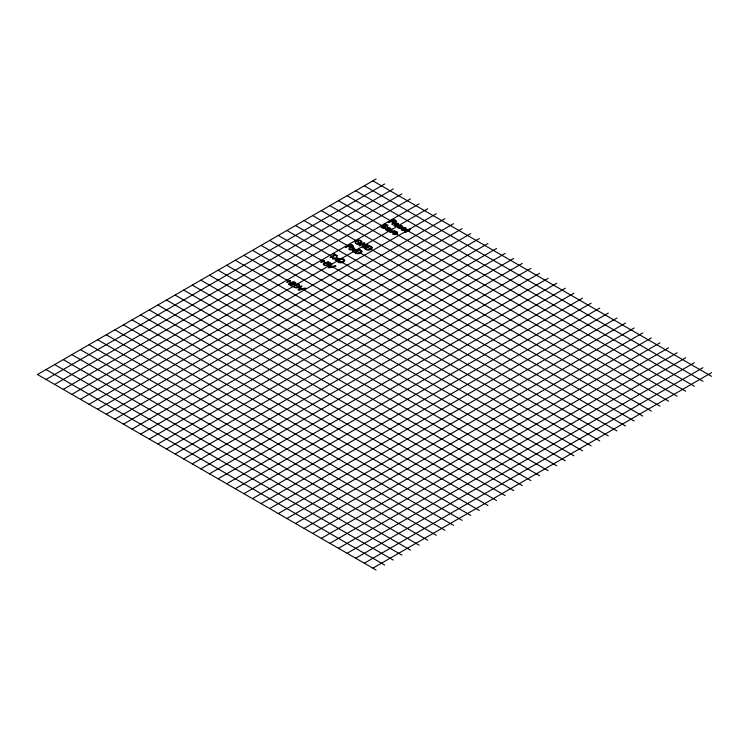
<?xml version="1.0" encoding="UTF-8"?>
<svg xmlns="http://www.w3.org/2000/svg" width="749" height="749" viewBox="0 0 749 749"><rect width="100%" height="100%" fill="white"/><g stroke="black" fill="none" stroke-linecap="round" stroke-linejoin="round"><path stroke-width="1.12" d="M349.427 247.685L348.875 249.174L349.661 249.632L350.176 248.34A5.964 3.445 0 0 0 350.307 247.694A2.406 1.386 0 0 0 350.167 247.282C353.996 248.865 354.932 244.736 350.335 244.193L345.289 247.104L345.954 247.498L348.191 246.206L349.025 246.683A2.837 1.638 0 0 1 349.268 246.842M294.207 286.586L295.275 285.631A11.141 6.432 0 0 1 296.295 285.069L297.596 284.657A1.301 0.749 0 0 1 299.01 285.528L298.074 286.399A11.656 6.732 0 0 1 296.922 287.045L295.78 287.429A1.339 0.768 0 0 1 294.151 286.577M335.618 259.21L335.234 260.287L335.973 260.708L336.544 258.854L339.559 258.545L337.34 258.265M352.845 250.175L352.47 251.252L353.21 251.683L353.781 249.82L356.796 249.511L354.577 249.23M336.713 258.199L337.078 257.113L336.338 256.682L335.814 258.424L332.575 258.751L335.692 258.939M353.94 249.174L354.314 248.078L353.575 247.657L353.041 249.389L349.811 249.717L352.929 249.904M343.669 260.774L340.814 262.272L337.902 261.158L341.787 258.911L342.845 259.519M299.572 289.039L301.922 286.174L301.201 285.753L298.093 289.788L298.823 290.209L305.882 288.459L305.161 288.047L299.01 289.666L299.534 289.086M405.181 231.563L405.2 231.544A5.046 2.912 0 0 1 405.818 231.141L407.952 229.363L410.302 229.25L409.029 229.98L409.637 230.336L406.136 231.666M398.299 225.898C400.575 218.989 388.422 227.602 397.054 225.898M397.129 234.315C399.694 227.424 387.121 235.972 395.884 234.315M405.733 230.186C407.999 223.239 395.865 231.928 404.488 230.196M376.092 178.983L37.45 374.5L376.092 570.017M46.054 379.462L384.696 183.954M54.649 384.434L393.291 188.917M63.253 389.396L401.895 193.888M71.857 394.367L410.499 198.85M80.461 399.329L419.103 203.822M287.26 280.36L286.708 280.678L288.084 281.474L286.708 282.27L287.288 282.598L288.665 281.802L290.593 282.279M322.679 261.073L324.635 260.615L323.259 261.41M288.637 281.156L290.593 280.697L289.217 281.484M324.635 262.206L322.707 261.729L321.33 262.524L320.75 262.187L322.126 261.392L320.75 260.596M89.056 404.301L427.698 208.784M97.66 409.263L436.302 213.746M106.264 414.225L444.906 218.717M114.859 419.197L453.501 223.679M123.463 424.159L462.105 228.651M132.067 429.13L470.709 233.613M140.672 434.092L479.313 238.575M149.266 439.054L487.908 243.547M157.87 444.026L496.512 248.509M166.475 448.988L505.116 253.48M175.069 453.96L513.711 258.442M183.674 458.922L522.315 263.414M192.278 463.893L530.919 268.376M200.882 468.855L539.523 273.338M209.477 473.817L548.118 278.31M218.081 478.789L556.722 283.272M226.685 483.751L565.326 288.243M235.289 488.723L573.931 293.205M243.884 493.685L582.525 298.168M252.488 498.647L591.13 303.139M261.092 503.618L599.734 308.101M269.687 508.58L608.328 313.073M278.291 513.552L616.933 318.035M286.895 518.514L625.537 323.006M295.499 523.485L634.141 327.968M304.094 528.448L642.736 332.931M312.698 533.41L651.34 337.902M321.302 538.381L659.944 342.864M329.897 543.343L668.539 347.836M338.501 548.315L677.143 352.798M347.105 553.277L685.747 357.76M355.709 558.239L694.351 362.731M364.304 563.211L702.946 367.693M372.908 568.173L711.55 372.665M326.48 262.936L328.071 262.319L329.991 263.423L330.599 263.077L328.184 261.673L325.066 262.88L325.553 263.264A1.62 0.936 0 0 1 327.388 264.275A1.62 0.936 0 0 1 325.253 265.08A1.62 0.936 0 0 1 324.392 263.695M387.842 229.999L385.885 229.288L387.598 229.091M291.595 283.871L295.087 283.44L294.497 282.467L292.157 282.195L293.14 281.886L294.9 282.111L296.005 283.131L294.722 284.283L290.715 284.32A3.268 1.891 0 0 0 289.882 284.339L292.372 285.781L291.754 286.137L288.459 284.227A1.629 0.946 0 0 1 288.964 284.011M383.525 228.267L383.216 228.23A3.005 1.741 0 0 1 382.168 227.902L380.96 226.984A2.266 1.311 0 0 1 380.857 226.217A2.49 1.442 0 0 1 381.391 225.599L382.187 225.87L381.775 226.301A1.32 0.758 0 0 0 381.718 226.544L381.765 226.732A2.434 1.404 0 0 0 383.404 227.743L383.591 227.771A1.095 0.637 0 0 0 384.527 227.593A1.03 0.599 0 0 0 384.817 227.284L383.507 225.618A2.621 1.517 0 0 1 383.338 225.318L383.301 225.093A1.741 1.002 0 0 1 384.864 224.129A1.779 1.03 0 0 1 385.426 224.129L385.857 224.204A3.417 1.975 0 0 1 386.952 224.634A4.503 2.603 0 0 1 387.214 224.803L387.533 225.056A3.043 1.751 0 0 1 387.767 225.309L387.898 225.571A1.91 1.105 0 0 1 387.898 226.001A2.116 1.217 0 0 1 387.458 226.526L386.653 226.226L386.99 225.852A1.198 0.693 0 0 0 386.961 225.468L384.593 224.737A1.011 0.58 0 0 0 384.387 224.859L385.801 227.256A1.713 0.992 0 0 1 385.435 227.827A2.069 1.198 0 0 1 385.155 228.005A1.957 1.123 0 0 1 384.415 228.239A2.153 1.245 0 0 1 384.125 228.267A2.069 1.198 0 0 1 383.46 228.286M401.839 227.069C405.434 226.488 397.167 223.848 400.181 227.359A4.588 2.65 0 0 1 400.509 227.715C392.139 225.805 404.516 231.535 400.406 226.526M323.905 263.442L324.57 263.76M372.908 180.827L711.55 376.335M364.304 185.789L702.946 381.307M355.709 190.761L694.351 386.269M347.105 195.723L685.747 391.24M398.131 225.992L395.35 224.382A1.704 0.983 0 0 0 394.976 225.655A1.704 0.983 0 0 0 397.148 226.011M402.784 228.679L405.565 230.28M338.501 200.685L677.143 396.202M387.842 231.085L387.233 230.729A1.667 0.964 0 0 1 387.542 230.383C384.743 230.926 384.565 227.424 387.42 228.501A4.569 2.64 0 0 1 387.757 228.632L388.048 228.763A9.325 5.383 0 0 0 389.358 229.288M329.897 205.657L668.539 401.164M321.302 210.619L659.944 406.136M370.97 246.515L369.238 245.513L364.192 248.425L366.008 249.473M312.698 215.59L651.34 411.098M360.662 250.157L358.93 249.155L353.884 252.067L355.7 253.115M360.082 250.494L359.024 249.876L355.138 252.123L357.985 253.246L360.906 251.748A1.929 1.114 0 0 0 360.887 251.084A4.035 2.331 0 0 0 360.063 250.503M304.094 220.552L642.736 416.07M295.499 225.515L634.141 421.032M343.435 259.191L341.694 258.19L336.647 261.101L338.464 262.15M286.895 230.486L625.537 425.994M278.291 235.448L616.933 430.965M269.687 240.42L608.328 435.927M261.092 245.382L599.734 440.899M252.488 250.353L591.13 445.861M243.884 255.315L582.525 450.832M235.289 260.278L573.931 455.795M226.685 265.249L565.326 460.757M218.081 270.211L556.722 465.728M209.477 275.183L548.118 470.69M200.882 280.145L539.523 475.662M192.278 285.107L530.919 480.624M183.674 290.078L522.315 485.586M175.069 295.04L513.711 490.558M166.475 300.012L505.116 495.52M157.87 304.974L496.512 500.491M149.266 309.946L487.908 505.453M140.672 314.908L479.313 510.425M132.067 319.87L470.709 515.387M123.463 324.841L462.105 520.349M114.859 329.803L453.501 525.321M106.264 334.775L444.906 530.283M97.66 339.737L436.302 535.254M89.056 344.699L427.698 540.216M80.461 349.671L419.103 545.178M71.857 354.633L410.499 550.15M63.253 359.604L401.895 555.112M54.649 364.566L393.291 560.083M46.054 369.538L384.696 565.046M387.692 228.099C386.568 226.732 391.69 227.855 390.575 229.25A4.017 2.322 0 0 1 390.192 229.512L388.516 230.495A3.286 1.901 0 0 0 387.795 231.067M406.098 232.443A1.835 1.058 0 0 1 404.891 231.591M404.582 230.308A1.704 0.983 0 0 1 402.41 229.943A1.704 0.983 0 0 1 402.756 228.66M401.923 227.097A1.123 0.646 0 0 0 401.67 226.264A1.629 0.936 0 0 0 400.902 225.973M392.439 222.013A2.519 1.451 0 0 1 392.42 222.837L391.896 224.335L392.682 224.794L393.197 223.502A5.964 3.445 0 0 0 393.337 222.856A2.406 1.386 0 0 0 393.197 222.444C396.979 224.035 397.972 219.906 393.356 219.354L388.31 222.266L388.984 222.65L391.221 221.367L392.045 221.844A2.837 1.638 0 0 1 392.289 222.004M343.388 259.22A4.457 2.575 0 0 1 344.812 260.343M344.54 260.39A3.811 2.2 0 0 1 342.499 262.515A3.811 2.2 0 0 1 338.305 262.262M342.827 259.538A4.035 2.331 0 0 1 343.669 260.109M343.651 260.118A1.929 1.114 0 0 1 343.651 260.774M288.936 283.946A6.02 3.473 0 0 1 291.576 283.908M323.811 263.405A2.303 1.329 0 0 0 324.074 265.193A2.322 1.339 0 0 0 325.89 265.605M326.545 262.768A2.397 1.386 0 0 1 328.371 264.313A2.397 1.386 0 0 1 325.89 265.502M360.625 250.185A4.457 2.575 0 0 1 362.048 251.308M361.776 251.355A3.811 2.2 0 0 1 359.735 253.49A3.811 2.2 0 0 1 355.541 253.228M349.418 246.852A2.519 1.451 0 0 1 349.39 247.676M355.709 242.695A3.202 1.844 0 0 0 358.453 243.912L359.417 243.378L357.947 242.526L358.528 242.189L360.672 243.425C357.928 247.058 351.515 241.038 357.348 240.186C359.258 238.781 364.342 242.47 360.868 242.507A2.453 1.414 0 0 0 360.456 240.953A2.453 1.414 0 0 0 357.722 240.663M355.503 242.713A3.202 1.854 0 0 1 357.779 240.785M370.933 246.543A4.457 2.575 0 0 1 372.356 247.666M372.084 247.713A3.811 2.2 0 0 1 370.043 249.848A3.811 2.2 0 0 1 365.849 249.586M395.978 234.428A1.704 0.983 0 0 1 393.805 234.062A1.704 0.983 0 0 1 394.152 232.78M388.871 229.578A7.799 4.503 0 0 1 387.617 229.082M388.637 229.681A2.107 1.217 0 0 1 387.907 230.009M387.636 228.024A1.638 0.946 0 0 1 389.892 228.782M389.92 228.791A1.03 0.599 0 0 1 389.517 229.175M352.601 246.468L351.225 247.095L348.772 245.869L350.429 244.914L352.601 246.468M395.631 221.629L394.199 222.247L391.802 221.03L393.45 220.075L395.631 221.629M293.374 286.652C300.742 291.848 302.081 278.656 293.383 286.586M363.658 243.65L362.31 247.348L363.031 247.76L368.077 244.839L367.403 244.455L363.527 246.693L364.875 242.994L364.164 242.582L359.108 245.494L359.782 245.887L363.658 243.65M371.204 248.106L368.293 249.604L365.446 248.481L369.332 246.234L370.39 246.852A4.035 2.331 0 0 1 371.214 247.432A1.929 1.114 0 0 1 371.195 248.106M331.32 263.423L328.212 267.459L328.942 267.87L336.001 266.12L335.28 265.708L329.129 267.327L332.041 263.835L331.32 263.423M391.886 229.175L389.574 232.087L390.229 232.462L395.219 231.104L394.564 230.729L390.66 231.825L392.532 229.55L391.886 229.175M333.492 253.452L332.912 253.789L334.569 254.744L330.103 257.319L330.777 257.712L335.243 255.128L336.891 256.083L337.471 255.746L333.492 253.452M398.037 225.337L395.903 224.101A1.554 0.899 0 0 1 397.607 223.97A1.554 0.899 0 0 1 398.459 224.84A1.713 0.992 0 0 1 398.019 225.327M405.481 229.634L403.337 228.398A1.554 0.899 0 0 1 405.05 228.267A1.554 0.899 0 0 1 405.892 229.138A1.713 0.992 0 0 1 405.462 229.625M396.867 233.754L394.732 232.518A1.554 0.899 0 0 1 396.446 232.387A1.554 0.899 0 0 1 397.288 233.257A1.713 0.992 0 0 1 396.848 233.744"/></g></svg>
